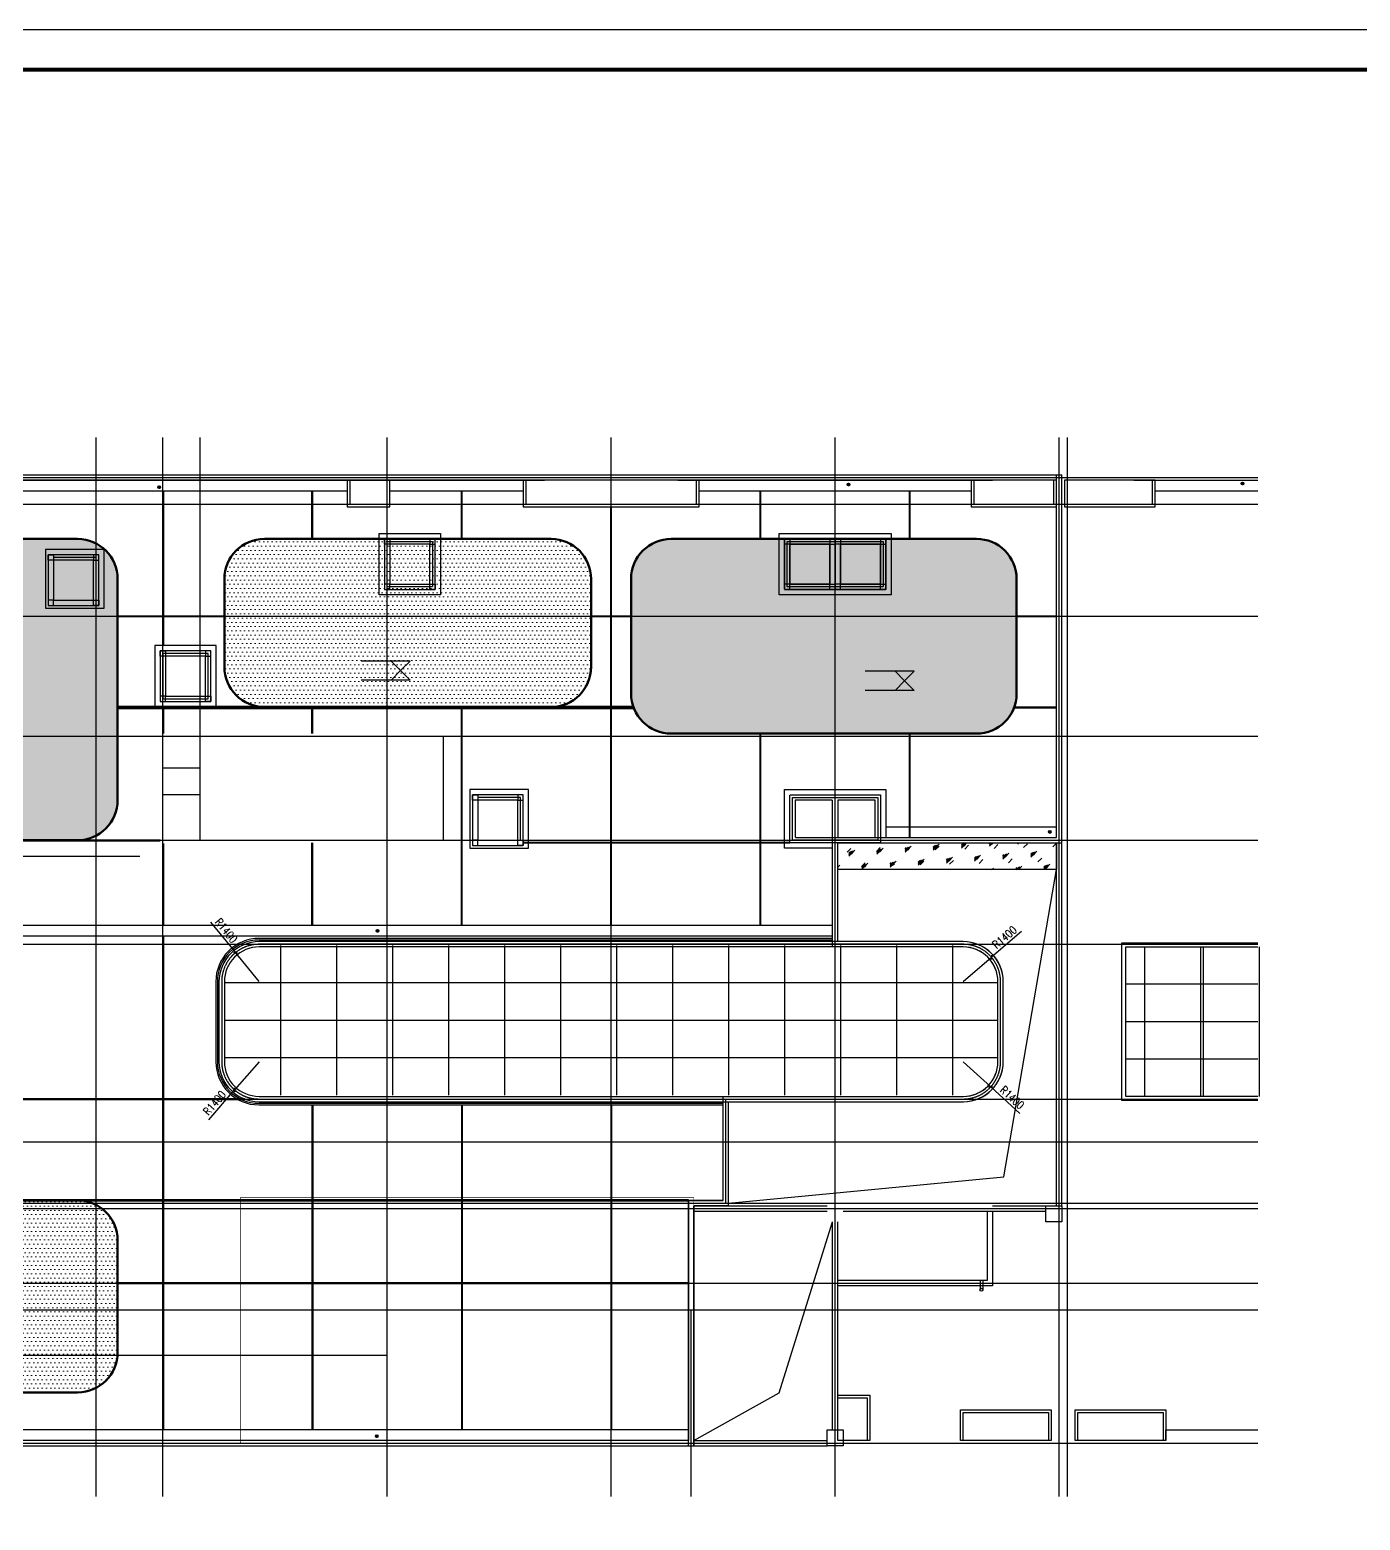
# Model space of a CAD drawing. Extents: x -737978 to 768813, y -372247 to 1140308.
# Drawn here: x 131056 to 180931, y -126689 to -70811 of the extents above; entities that cross this region are included whole.
import ezdxf

# ---------------------------------------------------------------- set-up
doc = ezdxf.new("R2010")
doc.units = 0
doc.header["$LTSCALE"] = 10
doc.header["$MEASUREMENT"] = 0
for name, pattern in [('__DASH', [0.35, 0.25, -0.1]), ('DASH', [0.35, 0.25, -0.1]), ('DOTE', [2.4200000000000004, 2, -0.2, 0.02, -0.2])]:
    doc.linetypes.add(name, pattern=pattern)
doc.layers.get('0').update_dxf_attribs({"linetype": 'CONTINUOUS'})
doc.layers.get('Defpoints').update_dxf_attribs({"linetype": 'CONTINUOUS'})
for name, color, linetype in [('A-ANNO-DIMS', 93, 'CONTINUOUS'), ('A-HATC-PATT', 252, 'CONTINUOUS'), ('ATRIUM', 255, 'CONTINUOUS'), ('C-B', 7, 'CONTINUOUS'), ('DIM_ELEV', 3, 'CONTINUOUS'), ('DOTE', 1, 'DOTE'), ('HZ', 7, 'CONTINUOUS'), ('J-COLU-梁柱', 30, 'CONTINUOUS'), ('J-DETL-立管管线', 181, 'CONTINUOUS'), ('J-FURN-厨卫', 253, 'CONTINUOUS'), ('PUB_TITLE', 4, 'CONTINUOUS'), ('STAIR', 2, 'CONTINUOUS'), ('WALL-PARAPET', 6, 'CONTINUOUS'), ('分格缝', 8, 'CONTINUOUS')]:
    doc.layers.add(name, color=color, linetype=linetype)
doc.layers.add('DRAW', color=7, linetype='CONTINUOUS', lineweight=70)
doc.layers.add('立面2', color=33, linetype='CONTINUOUS', lineweight=9)
doc.styles.add('_TCH_DIM_T3', font='SIMPLEX.shx', dxfattribs={"width": 0.8, "bigfont": 'GBCBIG.shx'})
doc.dimstyles.new('_TCH_ARCH', dxfattribs={"dimtxt": 3.5, "dimasz": 1, "dimexe": 2.5, "dimexo": 3, "dimgap": 1, "dimtad": 1, "dimtoh": 1, "dimdec": 0, "dimzin": 0, "dimdsep": 46, "dimtxsty": '_TCH_DIM_T3', "dimblk": 'ARCHTICK', "dimcen": 0.09, "dimclrt": 7, "dimadec": 1, "dimazin": 0, "dimtfac": 1, "dimtdec": 0, "dimtix": 1, "dimtmove": 2, "dimatfit": 3, "dimfxl": 1, "dimtolj": 1, "dimtzin": 0, "dimarcsym": 0})
pattern_1 = [(0, (379806.9692566283, -297000), (79.375, 158.75), [0, -158.75])]

# ---------------------------------------------------------------- blocks, each defined once
blk = doc.blocks.new('_ArchTick')
at = {"color": 0, "linetype": 'ByBlock', "const_width": 0.4}
blk.add_lwpolyline([(-0.5, -0.5), (0.5, 0.5)], dxfattribs=at)
blk = doc.blocks.new('*D183')
at = {"layer": 'A-ANNO-DIMS', "color": 0, "lineweight": -2, "transparency": 16777216}
for p in [(137834.6301787454, -104261.6749718323), (139648.8914159927, -106498.3815156198)]:
    blk.add_line(p, (138766.9588701086, -105411.0936123898), dxfattribs=at)
at = {"layer": 'Defpoints', "color": 0, "transparency": 16777216}
for p in [(138766.9588701086, -105411.0936123898), (139648.8914159927, -106498.3815156198)]:
    blk.add_point(p, dxfattribs=at)
at = {"layer": 'A-ANNO-DIMS', "color": 0, "lineweight": -2, "transparency": 16777216, "xscale": 120, "yscale": 120, "zscale": 120, "rotation": 309.0465678811357}
blk.add_blockref('_ArchTick', (138766.9588701086, -105411.0936123898), dxfattribs=at)
at = {"layer": 'A-ANNO-DIMS', "color": 7, "transparency": 16777216, "insert": (138419.3588603566, -104585.7002314977), "char_height": 300, "attachment_point": 5, "rotation": 309.04656788113573, "style": '_TCH_DIM_T3'}
blk.add_mtext('\\A1;R1400', dxfattribs=at)
blk = doc.blocks.new('*D184')
at = {"layer": 'A-ANNO-DIMS', "color": 0, "lineweight": -2, "transparency": 16777216}
for p in [(139648.8914160286, -109498.3815162158), (137764.2286760304, -111676.0973738204)]:
    blk.add_line(p, (138732.7359174184, -110556.9933914403), dxfattribs=at)
at = {"layer": 'Defpoints', "color": 0, "transparency": 16777216}
for p in [(139648.8914160286, -109498.3815162158), (138732.7359174184, -110556.9933914403)]:
    blk.add_point(p, dxfattribs=at)
at = {"layer": 'A-ANNO-DIMS', "color": 0, "lineweight": -2, "transparency": 16777216, "xscale": 120, "yscale": 120, "zscale": 120, "rotation": 49.12607320959991}
blk.add_blockref('_ArchTick', (138732.7359174184, -110556.9933914403), dxfattribs=at)
at = {"layer": 'A-ANNO-DIMS', "color": 7, "transparency": 16777216, "insert": (137980.9168476963, -111043.6843471835), "char_height": 300, "attachment_point": 5, "rotation": 49.12607320959991, "style": '_TCH_DIM_T3'}
blk.add_mtext('\\A1;R1400', dxfattribs=at)
blk = doc.blocks.new('*D185')
at = {"layer": 'A-ANNO-DIMS', "color": 0, "lineweight": -2, "transparency": 16777216}
for p in [(166048.8914161811, -109498.3815140136), (168169.641137863, -111446.9247180476)]:
    blk.add_line(p, (167079.8114197765, -110445.5900159746), dxfattribs=at)
at = {"layer": 'Defpoints', "color": 0, "transparency": 16777216}
for p in [(166048.8914161811, -109498.3815140136), (167079.8114197765, -110445.5900159746)]:
    blk.add_point(p, dxfattribs=at)
at = {"layer": 'A-ANNO-DIMS', "color": 0, "lineweight": -2, "transparency": 16777216, "xscale": 120, "yscale": 120, "zscale": 120, "rotation": 137.4232276241312}
blk.add_blockref('_ArchTick', (167079.8114197765, -110445.5900159746), dxfattribs=at)
at = {"layer": 'A-ANNO-DIMS', "color": 7, "transparency": 16777216, "insert": (167882.2352259066, -110843.3538093943), "char_height": 300, "attachment_point": 5, "rotation": 317.42322762413124, "style": '_TCH_DIM_T3'}
blk.add_mtext('\\A1;R1400', dxfattribs=at)
blk = doc.blocks.new('*D186')
at = {"layer": 'A-ANNO-DIMS', "color": 0, "lineweight": -2, "transparency": 16777216}
for p in [(168231.6797368763, -104619.5959631256), (166048.8914161813, -106498.3815142296)]:
    blk.add_line(p, (167109.9690720747, -105585.0829824429), dxfattribs=at)
at = {"layer": 'Defpoints', "color": 0, "transparency": 16777216}
for p in [(167109.9690720747, -105585.0829824429), (166048.8914161813, -106498.3815142296)]:
    blk.add_point(p, dxfattribs=at)
at = {"layer": 'A-ANNO-DIMS', "color": 0, "lineweight": -2, "transparency": 16777216, "xscale": 120, "yscale": 120, "zscale": 120, "rotation": 220.7194777169165}
blk.add_blockref('_ArchTick', (167109.9690720747, -105585.0829824429), dxfattribs=at)
at = {"layer": 'A-ANNO-DIMS', "color": 7, "transparency": 16777216, "insert": (167598.6848943044, -104834.5785886502), "char_height": 300, "attachment_point": 5, "rotation": 40.71947771691652, "style": '_TCH_DIM_T3'}
blk.add_mtext('\\A1;R1400', dxfattribs=at)

msp = doc.modelspace()

# ---------------------------------------------------------------- hatches: boundary and pattern name
at = {"layer": 'C-B'}
h = msp.add_hatch(dxfattribs=at)
h.set_pattern_fill('玻璃1', color=256, scale=100)
h.set_pattern_definition([(45, (0, 40), (-489.8835780060401, 489.8835780060401), [224, -576]), (45, (96, 80), (-489.8835780060401, 489.8835780060401), [96, -704]), (45, (0, 80), (-489.8835780060401, 489.8835780060401), [160, -640]), (45, (48, 40), (537.401153701776, -537.4011537017761), [200, -600]), (45, (0, 0), (-489.8835780060401, 489.8835780060401), [320, -480]), (45, (0, 120), (-489.8835780060401, 489.8835780060401), [80, -720])])
h.paths.add_polyline_path([(169548.8914153091, -101298.3815154914), (169548.8914153244, -102298.3815154945), (161348.8914178621, -102298.3815154914), (161348.8914178621, -101498.3815156367), (161348.8914178621, -101298.3815156198), (163148.8914170456, -101298.3815155923)])
at = {"layer": 'J-FURN-厨卫', "linetype": 'Continuous'}
h = msp.add_hatch(dxfattribs=at)
h.set_pattern_fill('ANSI31', color=0, scale=10, angle=180)
h.set_pattern_definition([(225, (1579601.06865649, -516120.5303532729), (11.22532015133643, -11.22532015133645), [])])
edge = h.paths.add_edge_path()
edge.add_arc((135907.9416651315, -87955.05038506427), 50, 180, 540, ccw=False)
h = msp.add_hatch(dxfattribs=at)
h.set_pattern_fill('ANSI31', color=0, scale=10, angle=180)
h.set_pattern_definition([(225, (1605440.037726343, -516022.0761562289), (11.22532015133643, -11.22532015133645), [])])
edge = h.paths.add_edge_path()
edge.add_arc((161746.9107349849, -87856.59618802025), 50, 180, 540, ccw=False)
h = msp.add_hatch(dxfattribs=at)
h.set_pattern_fill('ANSI31', color=8, scale=10, angle=180)
h.set_pattern_definition([(225, (1620215.919504039, -515987.1219261535), (11.22532015133643, -11.22532015133645), [])])
edge = h.paths.add_edge_path()
edge.add_arc((176522.7925126807, -87821.64195794493), 50, 180, 540, ccw=False)
h = msp.add_hatch(dxfattribs=at)
h.set_pattern_fill('ANSI31', color=0, scale=10, angle=180)
h.set_pattern_definition([(225, (1612984.882910729, -529049.9788269764), (11.22532015133643, -11.22532015133645), [])])
edge = h.paths.add_edge_path()
edge.add_arc((169291.755919371, -100884.4988587677), 50, 180, 540, ccw=False)
h = msp.add_hatch(dxfattribs=at)
h.set_pattern_fill('ANSI31', color=0, scale=10, angle=180)
h.set_pattern_definition([(225, (1587785.792211319, -532761.6990378263), (11.22532015133643, -11.22532015133645), [])])
edge = h.paths.add_edge_path()
edge.add_arc((144092.6652199606, -104596.2190696176), 50, 180, 540, ccw=False)
h = msp.add_hatch(dxfattribs=at)
h.set_pattern_fill('ANSI31', color=0, scale=10, angle=180)
h.set_pattern_definition([(225, (1587753.280104744, -551707.7121205695), (11.22532015133643, -11.22532015133645), [])])
edge = h.paths.add_edge_path()
edge.add_arc((144060.1531133848, -123542.232152361), 50, 180, 540, ccw=False)
at = {"layer": '立面2'}
h = msp.add_hatch(dxfattribs=at)
h.set_pattern_fill('DOTS', color=251, scale=100, style=0)
h.set_pattern_definition(pattern_1)
edge = h.paths.add_edge_path()
edge.add_line((132848.805231786, -101198.3815156198), (123348.8914162282, -101198.3815156198))
edge.add_arc((123351.178886278, -99693.11201243677), 1505.271241249276, 176.3918484401599, 269.9129310210204, ccw=False)
edge.add_line((121848.8914162282, -99598.38151542869), (121848.8914162282, -91348.38151542691))
edge.add_arc((123298.8914162282, -91348.38151542726), 1450, 90, 179.9999999999862, ccw=False)
edge.add_line((123298.8914162282, -89898.38151542726), (132898.7901692945, -89898.38151542726))
edge.add_arc((132898.7901692823, -91348.38151542727), 1450.000000000015, 6.252776074688882e-13, 89.99999999951928, ccw=False)
edge.add_line((134348.7901692824, -91348.38151542726), (134348.7901692824, -99598.38151561219))
edge.add_arc((132846.6739480225, -99693.27257818142), 1505.110446421613, -89.9188673457864, 3.6146620298609946, ccw=False)
h = msp.add_hatch(dxfattribs=at)
h.set_pattern_fill('DOTS', color=251, scale=100, style=0)
h.set_pattern_definition([(0, (52750.00000001318, 0), (79.375, 158.75), [0, -158.75])])
edge = h.paths.add_edge_path()
edge.add_line((145248.8914188505, -96198.3815156667), (139848.8914159658, -96198.3815156667))
edge.add_arc((139848.8914159658, -94698.3815156667), 1500, 179.9999999993864, 270, ccw=False)
edge.add_line((138348.8914159658, -94698.38151565063), (138348.8914160012, -91398.38151553707))
edge.add_arc((139848.8914160012, -91398.3815155531), 1500, 90, 179.9999999993875, ccw=False)
edge.add_line((139848.8914160012, -89898.3815155531), (150598.8914165173, -89898.3815155531))
edge.add_arc((150598.8914165173, -91398.3815155531), 1500, 0, 90, ccw=False)
edge.add_line((152098.8914165173, -91398.3815155531), (152098.8914165173, -94698.38151559955))
edge.add_arc((150598.8914165173, -94698.38151559955), 1500, -89.9999999992807, 0, ccw=False)
edge.add_line((150598.8914165361, -96198.38151559955), (145248.8914188505, -96198.3815156667))
h = msp.add_hatch(dxfattribs=at)
h.set_pattern_fill('DOTS', color=251, scale=100, style=0)
h.set_pattern_definition([(0, (0, 0), (79.375, 158.75), [0, -158.75])])
edge = h.paths.add_edge_path()
edge.add_line((153598.8914165173, -91398.38151546856), (153598.8914165173, -95698.38151565625))
edge.add_arc((155098.8914165173, -95698.38151565625), 1500, 180, 270.0000000006081)
edge.add_line((155098.8914165332, -97198.38151565625), (166548.8914158617, -97198.38151553477))
edge.add_arc((166548.8914158458, -95698.38151553477), 1500, 270.000000000607, 360)
edge.add_line((168048.8914158458, -95698.38151553477), (168048.8914158458, -91398.38151538064))
edge.add_arc((166548.8914158458, -91398.38151538064), 1500, 0, 90.00000000044022)
edge.add_line((166548.8914158343, -89898.38151538064), (155098.8914165058, -89898.38151546856))
edge.add_arc((155098.8914165173, -91398.38151546856), 1500, 90.00000000044022, 180)
h = msp.add_hatch(dxfattribs=at)
h.set_pattern_fill('DOTS', color=251, scale=100, style=0)
h.set_pattern_definition(pattern_1)
edge = h.paths.add_edge_path()
edge.add_line((134348.7901692824, -120448.3815162126), (134348.7901692824, -116398.3815162159))
edge.add_arc((132839.8402727082, -116218.0431870502), 1519.688028293096, 353.1847650567883, 449.6625660954501)
edge.add_line((132848.7901692824, -114698.3815132923), (123348.8914162282, -114698.3815132923))
edge.add_arc((123357.8413128023, -116218.0431870502), 1519.688028293081, 90.3374339045499, 186.8152349431997)
edge.add_line((121848.8914162282, -116398.3815162155), (121848.8914162282, -120448.3815162122))
edge.add_arc((123298.8914162282, -120448.3815162126), 1450, 179.9999999999839, 269.9999999999862)
edge.add_line((123298.8914162279, -121898.3815162126), (132898.7901692824, -121898.3815162126))
edge.add_arc((132898.7901692823, -120448.3815162126), 1450.000000000029, 270.0000000000011, 360)

# ---------------------------------------------------------------- linework, layer by layer
at = {"color": 0}
for points in [[(169548.891415517, -114898.3815181111), (169548.8914153091, -101298.3815154914)], [(169748.891415517, -114898.3815181111), (169748.8914153091, -101298.3815154914)], [(157248.8914152027, -114798.3815168237), (167570.7464249654, -113814.2964977482), (169548.8914153244, -102298.3815154945)], [(155948.891416497, -115098.3815155473), (160948.8914169475, -115098.3815165184)], [(157248.8914167396, -114898.3815162139), (160948.8914169475, -114898.3815181111)], [(161548.8914169475, -115098.381516635), (169148.891415517, -115098.3815181111)], [(167148.8914182924, -114898.3815169828), (169148.891415517, -114898.3815169828)], [(155948.8914169543, -123698.3815162157), (159152.2312255724, -121917.4990776617), (161148.8914181692, -115498.38151812)], [(161148.8914181692, -123298.3815170465), (161148.8914181692, -115498.38151812)], [(161348.8914181692, -123298.3815170465), (161348.8914181692, -115498.38151812)], [(155948.8914165076, -123698.3815162157), (160948.8914169852, -123698.3815171575)], [(155948.8914164699, -123898.3815162157), (160948.8914169475, -123898.3815171575)]]:
    msp.add_lwpolyline(points, dxfattribs=at)
for points in [[(169748.891415517, -115498.3815181111), (169148.891415517, -115498.3815181111), (169148.891415517, -114898.3815181111), (169748.891415517, -114898.3815181111)], [(161548.8914169475, -123898.3815171575), (160948.8914169475, -123898.3815171575), (160948.8914169475, -123298.3815170377), (161548.8914169475, -123298.3815170377)]]:
    msp.add_lwpolyline(points, close=True, dxfattribs=at)
at = {"layer": 'A-HATC-PATT', "linetype": 'ByBlock'}
for p, q in [((140448.8914160148, -105148.3797784523), (140448.8914160148, -110748.3797790483)), ((142548.8914160148, -105148.3797784523), (142548.8914160148, -110748.3797790483)), ((144648.8914160148, -105148.3797784523), (144648.8914160148, -110748.3797790483)), ((146748.8914160147, -105148.3797784523), (146748.8914160147, -110748.3797790483)), ((148848.8914160147, -105148.3797784523), (148848.8914160147, -110748.3797790483)), ((150948.8914160147, -105148.3797784523), (150948.8914160147, -110748.3797790483)), ((153048.8914160146, -105148.3797784523), (153048.8914160146, -110748.3797790483)), ((155148.8914160146, -105148.3797784523), (155148.8914160146, -110748.3797790483)), ((157248.8914160146, -105148.3797784523), (157248.8914160146, -110748.3797790483)), ((159348.8914160146, -105148.3797784523), (159348.8914160146, -110748.3797790483)), ((161448.8914160145, -105148.3797784523), (161448.8914160145, -110748.3797790483)), ((163548.8914160145, -105148.3797784523), (163548.8914160145, -110748.3797790483)), ((165648.8914160145, -105148.3797784523), (165648.8914160145, -110748.3797790483)), ((167348.8914161813, -106548.4064288333), (138348.8914159934, -106548.4064288333)), ((167348.8914161813, -107948.4064288333), (138348.8914160101, -107948.4064288333)), ((167348.8914161813, -109348.4064288333), (138348.8914160268, -109348.4064288333))]:
    msp.add_line(p, q, dxfattribs=at)
at = {"layer": 'A-HATC-PATT', "color": 8, "linetype": 'ByBlock'}
for p, q in [((172848.8914115485, -105198.3815156459), (172848.8914115485, -110798.3815162419)), ((174948.8914115485, -105198.3815156459), (174948.8914115485, -110798.3815162419)), ((175048.8914115485, -105198.3815156459), (175048.8914115485, -110798.3815162419)), ((177148.8914115485, -105198.3815156459), (177148.8914115485, -110798.3815162419)), ((177099.467987285, -106598.408166028), (172148.8914115485, -106598.408166028)), ((177099.467987285, -107998.408166028), (172148.8914115485, -107998.408166028)), ((177099.467987285, -109398.408166028), (172148.8914115485, -109398.408166028))]:
    msp.add_line(p, q, dxfattribs=at)
at = {"layer": 'ATRIUM', "color": 4, "ltscale": 6}
for points in [[(149506.375903713, -104998.3815156199), (139648.8914159928, -104998.3815156198, 0.4142135623766015), (138148.8914159928, -106498.3815156377), (138148.8914160286, -109498.3815162338, 0.4142135623695944), (139648.8914160286, -110998.3815162159), (151070.6132976777, -110998.3815162159)], [(149219.6048793448, -110998.3815140137), (166048.8914161772, -110998.3815140137, 0.4142135623738906), (167548.8914161813, -109498.3815140138), (167548.8914161813, -106498.3815142296, 0.4142135623762888), (166048.8914161649, -104998.3815142296), (149219.6048793441, -104998.3815142952)], [(149506.375903713, -105198.3815156199), (139648.8914159928, -105198.3815156198, 0.4142135623765998), (138348.8914159928, -106498.3815156354), (138348.8914160286, -109498.3815162314, 0.4142135623695947), (139648.8914160286, -110798.3815162159), (151070.6132976777, -110798.3815162159)], [(149219.6048793448, -110798.3815140137), (166048.8914161772, -110798.3815140137, 0.414213562373895), (167348.8914161813, -109498.3815140137), (167348.8914161813, -106498.3815142296, 0.4142135623762884), (166048.8914161671, -105198.3815142296), (149219.6048793448, -105198.3815142952)]]:
    msp.add_lwpolyline(points, format="xyb", dxfattribs=at)
at = {"layer": 'ATRIUM', "color": 8, "ltscale": 6}
for points in [[(177099.467987285, -110948.3815162419), (171998.8914115485, -110948.3815162419), (171998.8914115485, -105048.3815156461), (177099.467987285, -105048.381515646)], [(177099.467987285, -110798.3815162419), (172148.8914115485, -110798.3815162419), (172148.8914115485, -105198.3815156461), (177099.467987285, -105198.381515646)]]:
    msp.add_lwpolyline(points, dxfattribs=at)
at = {"layer": 'C-B'}
for points in [[(142948.8911360111, -88698.38151440861), (144548.8914170836, -88698.38151440861), (144548.8914170835, -87698.38151561291), (142948.8911360111, -87698.38151561248)], [(143048.8911360111, -88598.38151440861), (144448.8914170836, -88598.38151440861), (144448.8914170835, -87698.38151561967), (143048.8911360111, -87698.38151561967)], [(149548.89141696, -88698.38151542618), (156148.8914168542, -88698.38151542618), (156148.8914168542, -87698.38151561932), (149548.89141696, -87698.38151561932)], [(149648.89141696, -88598.38151542618), (156048.8914168542, -88598.38151542618), (156048.8914168542, -87698.38151561978), (149648.89141696, -87698.38151561978)], [(166348.8914158019, -88698.38151563104), (169548.8914157922, -88698.38151563104), (169548.8914157922, -87698.38151562493), (166348.8914158019, -87698.38151562493)], [(166448.8914158019, -88598.38151563104), (169448.8914157922, -88598.38151563104), (169448.8914157922, -87698.38151562493), (166448.8914158019, -87698.38151562493)], [(144148.891417099, -91998.3815155531), (144148.891417099, -89698.3815155531), (146448.891417099, -89698.3815155531), (146448.891417099, -91998.3815155531)], [(159148.89141684, -89698.3815154566), (163348.8914168022, -89698.3815154566), (163348.8914168022, -91998.38151540674), (159148.89141684, -91998.38151540674)], [(133848.8914183601, -90298.38151542726), (131648.8914183601, -90298.38151542726), (131648.8914183601, -92498.38151542726), (133848.8914183601, -92498.38151542726)], [(138048.8914188489, -93898.3815156203), (135748.8914188346, -93898.3815156203), (135748.8914188346, -96198.3815156203), (138048.8914188489, -96198.3815156203)], [(149748.8914159949, -99298.38151565925), (147548.8914159949, -99298.38151565925), (147548.8914159949, -101498.3815156592), (149748.8914159949, -101498.3815156592)]]:
    msp.add_lwpolyline(points, close=True, dxfattribs=at)
at = {"layer": 'C-B', "color": 8}
for points in [[(169848.8914173923, -88698.38151567898), (173248.8914180586, -88698.38151568404), (173248.8914180586, -87698.38151567793), (169848.8914173923, -87698.38151567287)], [(169948.8914173923, -88598.38151567918), (173148.8914180586, -88598.38151568384), (173148.8914180588, -87698.38151567773), (169948.8914173924, -87698.38151567307)], [(161348.8914182919, -121998.381516216), (162548.8914176022, -121998.381516216), (162548.8914176022, -123698.3815162141), (161348.8914182919, -123698.3815162141)], [(165948.8914157354, -122548.381514665), (169348.891415753, -122548.381514665), (169348.891415753, -123698.3815162132), (165948.8914157354, -123698.3815162132)], [(166048.8914157354, -122648.381514665), (169248.891415753, -122648.381514665), (169248.891415753, -123698.3815162132), (166048.8914157354, -123698.3815162132)], [(170248.8914174146, -122548.3815146646), (173648.8914174322, -122548.3815146646), (173648.8914174322, -123698.3815162128), (170248.8914174146, -123698.3815162128)], [(170348.8914174146, -122648.3815146646), (173548.8914174322, -122648.3815146646), (173548.8914174322, -123698.3815162128), (170348.8914174146, -123698.3815162128)]]:
    msp.add_lwpolyline(points, close=True, dxfattribs=at)
for points in [[(172448.8914180648, -87698.38151561981), (177099.467987285, -87698.38151561981)], [(173248.8914180586, -88098.38151561981), (177099.467987285, -88098.38151561981)], [(161348.8914182919, -121998.381516216), (162548.8914176022, -121998.381516216), (162548.8914176022, -123698.3815162141)], [(161348.8914182919, -122098.381516216), (162448.8914176022, -122098.381516216), (162448.8914176022, -123698.3815162141)], [(173648.8914174322, -123698.3815162128), (173648.8914174322, -123298.3815162128), (177099.467987285, -123298.3815162128)]]:
    msp.add_lwpolyline(points, dxfattribs=at)
at = {"layer": 'C-B', "color": 8, "linetype": 'DASH'}
for points in [[(146248.891417099, -89898.3815155531), (144348.891417099, -89898.3815155531), (144348.891417099, -91798.3815155531), (146248.891417099, -91798.3815155531)], [(159348.89141684, -89898.3815154566), (163148.8914168022, -89898.3815154566), (163148.8914168022, -91798.38151540674), (159348.89141684, -91798.38151540674)], [(161248.89141684, -89898.3815154566), (159348.89141684, -89898.3815154566), (159348.89141684, -91798.3815154566), (161248.89141684, -91798.3815154566)], [(163148.89141684, -89898.3815154566), (161248.89141684, -89898.3815154566), (161248.89141684, -91798.3815154566), (163148.89141684, -91798.3815154566)], [(133648.8914183601, -90498.38151542726), (131748.8914183601, -90498.38151542726), (131748.8914183601, -92398.38151542726), (133648.8914183601, -92398.38151542726)], [(146048.891417099, -90098.3815155531), (144548.891417099, -90098.3815155531), (144548.891417099, -91598.3815155531), (146048.891417099, -91598.3815155531)], [(159548.89141684, -91598.3815154566), (159548.89141684, -90098.3815154566), (161048.89141684, -90098.3815154566), (161048.89141684, -91598.3815154566)], [(161048.89141684, -90098.3815154566), (159548.89141684, -90098.3815154566), (159548.89141684, -91598.3815154566), (161048.89141684, -91598.3815154566)], [(161448.8914168022, -91598.38151540674), (161448.8914168022, -90098.38151540674), (162948.8914168022, -90098.38151540674), (162948.8914168022, -91598.38151540674)], [(162948.89141684, -90098.3815154566), (161448.89141684, -90098.3815154566), (161448.89141684, -91598.3815154566), (162948.89141684, -91598.3815154566)], [(133448.8914183601, -90698.38151542726), (131948.8914183601, -90698.38151542726), (131948.8914183601, -92198.38151542726), (133448.8914183601, -92198.38151542726)], [(137848.8914188489, -94098.3815156203), (135948.8914188489, -94098.3815156203), (135948.8914188489, -95998.3815156203), (137848.8914188489, -95998.3815156203)], [(137648.8914188489, -94298.3815156203), (136148.8914188489, -94298.3815156203), (136148.8914188489, -95798.3815156203), (137648.8914188489, -95798.3815156203)], [(149548.8914159949, -99494.96883127955), (147648.8914159949, -99494.96883127955), (147648.8914159949, -101394.9688312795), (149548.8914159949, -101394.9688312795)], [(149348.8914159949, -99694.96883127955), (147848.8914159949, -99694.96883127955), (147848.8914159949, -101194.9688312795), (149348.8914159949, -101194.9688312795)], [(159548.8914170453, -99498.38151567866), (162948.8914170456, -99498.38151567866), (162948.8914170456, -101298.3815156367), (159548.8914170453, -101298.3815156367)], [(161148.8914170453, -99698.38151567866), (159748.8914170453, -99698.38151567866), (159748.8914170453, -101098.3815156787), (161148.8914170453, -101098.3815156787)], [(162748.8914170456, -99698.38151563669), (161348.8914170456, -99698.38151563669), (161348.8914170456, -101098.3815156367), (162748.8914170456, -101098.3815156367)]]:
    msp.add_lwpolyline(points, close=True, dxfattribs=at)
at = {"layer": 'C-B'}
for points in [[(161148.8914178621, -101498.3815156367), (159348.8914170453, -101498.3815156367), (159348.8914170453, -99298.38151567866), (163148.8914170456, -99298.38151567866), (163148.8914170456, -101098.3815155923)], [(161548.8914169475, -115098.381516635), (167148.8914182924, -115098.3815177227), (167148.8914182924, -117898.3815141801), (161348.8914182938, -117898.3815141801), (161348.8914182606, -115498.3815181111)], [(161548.8914169475, -115098.381516635), (166948.8914182536, -115098.3815176838), (166948.8914182924, -117698.3815141801), (161348.8914182938, -117698.3815141801), (161348.891418261, -115498.3815181111)]]:
    msp.add_lwpolyline(points, dxfattribs=at)
at = {"layer": 'C-B', "linetype": '__DASH', "ltscale": 5, "const_width": 20}
msp.add_lwpolyline([(138948.8914168537, -114598.3815162158), (155948.8914166302, -114598.3815162159), (155948.8914166302, -123798.3815162158), (138948.8914168537, -123798.3815162158)], close=True, dxfattribs=at)
at = {"layer": 'DIM_ELEV'}
for p, q in [((145318.8746, -94477.7195), (143474.5070541256, -94477.7195)), ((144958.8746, -94837.7195), (144598.8746, -94477.7195)), ((144958.8746, -94837.7195), (144598.8746, -95197.7195)), ((144958.8746, -94837.7195), (145318.8746, -94477.7195)), ((144958.8746, -94837.7195), (145318.8746, -95197.7195)), ((164213.4352, -94863.2011), (162369.0676541256, -94863.2011)), ((163853.4352, -95223.2011), (163493.4352, -94863.2011)), ((163853.4352, -95223.2011), (164213.4352, -94863.2011)), ((145318.8746, -95197.7195), (143474.5070541256, -95197.7195)), ((163853.4352, -95223.2011), (163493.4352, -95583.2011)), ((163853.4352, -95223.2011), (164213.4352, -95583.2011)), ((164213.4352, -95583.2011), (162369.0676541256, -95583.2011))]:
    msp.add_line(p, q, dxfattribs=at)
at = {"layer": 'DOTE'}
for p, q in [((133548.8914188342, -125798.3815162158), (133548.8914188342, -86098.38151561981)), ((136048.8914188342, -125798.3815162158), (136048.8914188342, -86098.38151561981)), ((137448.8914188326, -101198.3815156198), (137448.8914188325, -86098.38151561911)), ((144448.8914166915, -125798.3815162158), (144448.891417166, -86098.38151561981)), ((152848.8914164531, -125798.3815162158), (152848.8914169276, -86098.38151561981)), ((161248.8914183484, -125798.3815162158), (161248.8914171784, -86098.38151561981)), ((169648.8914164446, -125798.3815162158), (169648.8914157444, -86098.38151561981)), ((169948.8914174037, -86098.38151561981), (169948.8914174037, -125798.3815162158)), ((107848.8914164507, -87598.38151561958), (177099.467987285, -87598.38151561984)), ((107848.8914164507, -88598.3815156201), (177099.467987285, -88598.38151561996)), ((107848.8914165048, -92798.3815155297), (177099.467987285, -92798.38151552956)), ((107848.8914164507, -97298.3815797384), (177099.467987285, -97298.38151561981)), ((107848.8914164507, -101198.3815156198), (177099.467987285, -101198.3815156198)), ((107848.8914165654, -101798.3815155559), (135180.7021468723, -101798.3815156198)), ((107848.8914164507, -105098.3815162159), (177099.467987285, -105098.3815162159)), ((107848.8914164507, -110898.3815162159), (177099.467987285, -110898.3815162159)), ((107848.8914164507, -112498.3815162159), (177099.467987285, -112498.3815162159)), ((107848.8914164767, -114798.3815162086), (177099.467987285, -114798.3815170709)), ((107848.8914164767, -114998.3815162159), (177099.467987285, -114998.3815162159)), ((107848.8914164767, -117798.381513294), (177099.467987285, -117798.3815134374)), ((107848.8914164767, -118798.3815162158), (177099.467987285, -118798.3815162158)), ((155848.8914164531, -125798.3815162158), (155848.8914165368, -118798.3815162159)), ((107848.8914164507, -120498.3815132952), (144448.8914167549, -120498.3815132952)), ((107848.8914164507, -123798.3815162158), (177099.467987285, -123798.3815162158))]:
    msp.add_line(p, q, dxfattribs=at)
for points in [[(144448.891417099, -91698.3815155531), (144448.891417099, -89998.3815155531), (146148.891417099, -89998.3815155531), (146148.891417099, -91698.3815155531)], [(159448.89141684, -89998.3815154566), (163048.8914168022, -89998.3815154566), (163048.8914168022, -91698.38151540674), (159448.89141684, -91698.38151540674)], [(133548.8914183601, -90598.38151542726), (131948.8914183601, -90598.38151542726), (131948.8914183601, -92198.38151542726), (133548.8914183601, -92198.38151542726)], [(137748.8914188489, -94198.3815156203), (136048.8914188346, -94198.3815156203), (136048.8914188346, -95898.3815156203), (137748.8914188489, -95898.3815156203)], [(149448.8914159949, -99598.38151565925), (147848.8914159949, -99598.38151565925), (147848.8914159949, -101198.3815156592), (149448.8914159949, -101198.3815156592)], [(159648.8914170453, -99598.38151567866), (162848.8914170456, -99598.38151567866), (162848.8914170456, -101198.3815156367), (159648.8914170453, -101198.3815156367)]]:
    msp.add_lwpolyline(points, close=True, dxfattribs=at)
for points in [[(146548.8914188324, -97298.38151561978), (146548.8914188324, -101198.3815156198)], [(137448.8914188326, -98498.38151561737), (136048.8914188342, -98498.38151561737)], [(137448.8914188326, -99498.38151561737), (136048.8914188342, -99498.38151561737)], [(157148.8914167396, -114798.3815168225), (157148.8914167396, -110898.3815140137)], [(161248.8914182918, -117798.3815134132), (161248.8914183271, -114798.3815169239)]]:
    msp.add_lwpolyline(points, dxfattribs=at)
for points in [[(149506.375903713, -105098.3815156199), (139648.8914159928, -105098.3815156198, 0.4142135623766083), (138248.8914159928, -106498.3815156365), (138248.8914160286, -109498.3815162326, 0.4142135623695941), (139648.8914160286, -110898.3815162159), (151070.6132976777, -110898.3815162159)], [(149219.6048793448, -110898.3815140137), (166048.8914161772, -110898.3815140137, 0.4142135623738927), (167448.8914161813, -109498.3815140138), (167448.8914161813, -106498.3815142296, 0.4142135623762855), (166048.891416166, -105098.3815142296), (149219.6048793445, -105098.3815142952)]]:
    msp.add_lwpolyline(points, format="xyb", dxfattribs=at)
at = {"layer": 'DRAW'}
for points in [[(132848.7901692824, -89898.38151542726, -0.414213562373095), (134348.7901692824, -91398.38151542726), (134348.7901692824, -99698.38151569545, -0.4142135623786787), (132848.7901692537, -101198.3815156955), (123348.8914161996, -101198.3815155144, -0.4142135623675119), (121848.8914162282, -99698.38151551437), (121848.8914162282, -91398.38151542726, -0.414213562373095), (123348.8914162282, -89898.38151542726)], [(153598.8914165173, -91398.38151546856), (153598.8914165173, -95698.38151565625, 0.4142135623762024), (155098.8914165332, -97198.38151565625), (166548.8914158617, -97198.38151553477, 0.4142135623699879), (168048.8914158458, -95698.38151553477), (168048.8914158458, -91398.38151538064, 0.4142135623753437), (166548.8914158343, -89898.38151538064), (155098.8914165058, -89898.38151546856, 0.4142135623708461)], [(134348.7901692824, -116198.3815132923, 0.414213562373095), (132848.7901692824, -114698.3815132923), (123348.8914162282, -114698.3815132923, 0.414213562373095), (121848.8914162282, -116198.3815132923), (121848.8914162282, -120398.3815162126, 0.414213562373095), (123348.8914162282, -121898.3815162126), (132848.7901692824, -121898.3815162126, 0.414213562373095), (134348.7901692824, -120398.3815162126)]]:
    msp.add_lwpolyline(points, format="xyb", close=True, dxfattribs=at)
msp.add_lwpolyline([(145248.8914188505, -96198.3815156667), (139848.8914159658, -96198.3815156667, -0.4142135623762266), (138348.8914159658, -94698.38151565063), (138348.8914160012, -91398.38151553707, -0.4142135623699611), (139848.8914160012, -89898.3815155531), (150598.8914165173, -89898.3815155531, -0.414213562373095), (152098.8914165173, -91398.3815155531), (152098.8914165173, -94698.38151559955, -0.4142135623694187), (150598.8914165361, -96198.38151559955), (145248.8914188505, -96198.3815156667)], format="xyb", dxfattribs=at)
at = {"layer": 'DRAW', "color": 8}
for points in [[(153684.6778541479, -96198.3815156667), (134348.7901692824, -96198.3815156667)], [(120548.8914181544, -114698.3815132923), (155748.8914169554, -114698.3815132927)], [(132848.7901692824, -114698.3815132923), (139848.8914160017, -114698.3815132923)]]:
    msp.add_lwpolyline(points, dxfattribs=at)
at = {"layer": 'HZ'}
for points in [[(155348.8914168542, -87698.38151561967), (167148.8914158019, -87698.38151561967)], [(128148.8914152317, -88098.38151560875), (142948.8911360111, -88098.38151561379)], [(144548.8914170835, -88098.38151561432), (149548.89141696, -88098.38151561603)], [(156148.8914168542, -88098.38151561967), (166348.8914158019, -88098.38151561967)], [(163148.8914170456, -100698.3815155923), (169548.8914160111, -100698.3815154901)], [(161148.8914177332, -104398.3815152996), (108948.8914151384, -104398.3815156198)], [(161148.8914177363, -104798.3815152996), (108948.8914151384, -104798.3815156198)], [(155748.8914169545, -123298.3815162158), (115948.8914179347, -123298.3815162051)]]:
    msp.add_lwpolyline(points, dxfattribs=at)
for points in [[(169548.8914153091, -101298.3815154914), (169548.8914153244, -102298.3815154945), (161348.8914178621, -102298.3815154914), (161348.8914178621, -101498.3815156367), (161348.8914178621, -101298.3815156198), (163148.8914170456, -101298.3815155923)], [(160748.8914182929, -114698.3815164676), (160748.8914182929, -114698.3815164676)]]:
    msp.add_lwpolyline(points, close=True, dxfattribs=at)
at = {"layer": 'J-COLU-梁柱'}
msp.add_lwpolyline([(161348.8914178621, -104998.3815156198), (161348.8914178621, -101298.3815156198)], dxfattribs=at)
at = {"layer": 'J-DETL-立管管线', "color": 181}
for points in [[(166682.041919738, -117698.3815141801), (166682.0419197405, -118030.0901426136)], [(166785.9490000132, -117698.3815141801), (166785.9490000159, -118037.6087978947)]]:
    msp.add_lwpolyline(points, dxfattribs=at)
msp.add_circle((166732.750547759, -118051.0540339247), 54.87121006892897, dxfattribs=at)
at = {"layer": 'J-FURN-厨卫', "color": 0, "linetype": 'Continuous'}
for centre in [(135907.9416651315, -87955.05038506427), (161746.9107349849, -87856.59618802025), (169291.755919371, -100884.4988587677), (144092.6652199606, -104596.2190696176), (144060.1531133848, -123542.232152361)]:
    msp.add_circle(centre, 50, dxfattribs=at)
at = {"layer": 'J-FURN-厨卫', "color": 8, "linetype": 'Continuous'}
msp.add_circle((176522.7925126807, -87821.64195794493), 50, dxfattribs=at)
at = {"layer": 'PUB_TITLE'}
msp.add_lwpolyline([(95574.88389695878, -159910.5883751978), (253224.8838969588, -159910.5883751978), (253224.8838969588, -70810.58837519777), (95574.88389695878, -70810.58837519777)], close=True, dxfattribs=at)
at = {"layer": 'PUB_TITLE', "const_width": 150}
msp.add_lwpolyline([(99324.88389695878, -158410.5883751978), (251724.8838969588, -158410.5883751978), (251724.8838969588, -72310.58837519777), (99324.88389695878, -72310.58837519777)], close=True, dxfattribs=at)
at = {"layer": 'STAIR'}
for points in [[(149506.375903713, -104878.3815156199), (139648.8914159928, -104878.3815156198, 0.4142135623765995), (138028.8914159928, -106498.3815156392), (138028.8914160286, -109498.3815162352, 0.4142135623695959), (139648.8914160286, -111118.3815162159), (151070.6132976777, -111118.3815162159)], [(149506.375903713, -104938.3815156199), (139648.8914159928, -104938.3815156198, 0.4142135623766005), (138088.8914159928, -106498.3815156385), (138088.8914160286, -109498.3815162345, 0.4142135623695952), (139648.8914160286, -111058.3815162159), (151070.6132976777, -111058.3815162159)]]:
    msp.add_lwpolyline(points, format="xyb", dxfattribs=at)
for points in [[(161148.8914177332, -104878.3815142487), (149219.6048793436, -104878.3815142952)], [(161148.891417731, -104938.3815142487), (149219.6048793438, -104938.3815142952)], [(149219.6048793448, -111058.3815140137), (157048.8914167396, -111058.3815140137)], [(149219.6048793448, -111118.3815140137), (157048.8914167396, -111118.3815140137)]]:
    msp.add_lwpolyline(points, dxfattribs=at)
at = {"layer": 'WALL-PARAPET'}
for points in [[(124588.8914178672, -87498.38151550721), (169748.891415796, -87498.38151527685)], [(169548.8914157976, -87698.38151561981), (124788.8914178663, -87698.38151560747)], [(163148.8914170456, -101098.3815155923), (169548.8914160111, -101098.3815154901)], [(161148.8914177287, -104998.3815142479), (161148.8914178621, -101498.3815156367)], [(157048.8914167396, -114698.3815161673), (157048.8914167396, -110998.3815140137)], [(157248.8914167396, -114898.3815204765), (157248.8914167396, -111118.3815140137)], [(155748.8914169554, -114698.3815161693), (155748.8914169557, -117698.3815134127), (155748.8914169558, -117698.3815134127)], [(157048.8914167396, -114698.3815161673), (155748.8914169554, -114698.3815161693)], [(157248.8914167396, -114898.3815162139), (155948.8914169554, -114898.3815162139)], [(155948.8914169554, -114898.3815162139), (155948.8914169557, -117898.3815134127), (155948.8914166302, -117898.3815134127)], [(155948.8914166302, -114898.3815209231), (155948.8914166302, -123898.3815164676)], [(155748.8914169558, -117698.3815134127), (155748.8914169543, -123698.3815162158)], [(155948.8914169557, -117898.3815134127), (155948.8914169543, -123698.3815162158)], [(155748.8914169564, -123698.3815162158), (115948.8914179346, -123698.3815162051)], [(115948.8914179359, -123898.3815162159), (155948.8914166302, -123898.3815164676)]]:
    msp.add_lwpolyline(points, dxfattribs=at)
for points in [[(127208.889601759, -87698.3815159715, -1.985395050259706e-06), (127208.8951612246, -87698.38151561967), (150348.89141696, -87698.38151561967)], [(155748.8914164699, -123898.3815162151), (155748.8914164983, -114698.3815209918), (157048.8914165375, -114698.3815205452), (157048.8914151803, -110798.2677312866, 0.0002843777149588856), (158393.5536566223, -110798.3815374509), (166058.9633512569, -110798.3425001406, 0.4119461245919627), (167348.8914161745, -109498.3815177209), (167348.8914161745, -106498.3815028971, 0.4141754157419156), (166049.0607314271, -105198.3815139235), (161148.8914177286, -105198.3815157643), (161148.8914177296, -101098.3815156229), (169548.8914160111, -101098.3815154945), (169548.8914164045, -87498.38151571839)], [(155948.8914164699, -123898.3815162157), (155948.8914164976, -114898.3815209231), (157248.8914166071, -114898.3815204765), (157248.89141525, -110998.3815140137, 0.0002420599609114123), (158393.6504806014, -110998.3815140137), (166059.7109478567, -110998.3424963382, 0.4121024741094058), (167548.8914161745, -109498.3815175599), (167548.8914161745, -106498.3815028971, 0.4141754157419074), (166049.0867799274, -104998.3815156198), (161348.8914177287, -104998.3815157584), (161348.8914177296, -101298.3815156198), (169748.8914160053, -101298.3815154914), (169748.8914164045, -87498.38151572418)]]:
    msp.add_lwpolyline(points, format="xyb", dxfattribs=at)
at = {"layer": '分格缝', "linetype": 'DASH'}
for points in [[(136033.8914187539, -88098.38151561153), (136033.8914188049, -93898.3815156203)], [(136063.8914187539, -88098.38151561136), (136063.8914188049, -93898.3815156203)], [(141633.8914166344, -89898.3815155531), (141633.8914166349, -88098.38151561334)], [(141663.8914166344, -89898.3815155531), (141663.8914166349, -88098.38151561335)], [(147233.8914164413, -89898.3815155531), (147233.8914164413, -88098.38151561524)], [(147263.8914164413, -89898.3815155531), (147263.8914164413, -88098.38151561526)], [(158433.8914168922, -89898.38151544264), (158433.8914169145, -88098.38151561948)], [(158463.8914168922, -89898.38151544302), (158463.8914169145, -88098.38151561985)], [(164033.8914168922, -89898.38151539964), (164033.8914169145, -88098.38151561948)], [(164063.8914168922, -89898.38151540002), (164063.8914169145, -88098.38151561985)], [(152833.8914165873, -104398.3815153502), (152833.8914169071, -88698.38151542588)], [(152863.8914165873, -104398.3815153508), (152863.8914169071, -88698.38151542649)], [(134348.7901692827, -92783.38158024084), (138348.8914159865, -92783.38158033029)], [(134348.790169282, -92813.38158024084), (138348.8914159858, -92813.38158033029)], [(152098.8914165176, -92783.38158063775), (153598.8914165176, -92783.3815806713)], [(152098.8914165169, -92813.38158063775), (153598.8914165169, -92813.3815806713)], [(168048.8914158461, -92783.3815809944), (169548.8914162515, -92783.38158102795)], [(168048.8914158454, -92813.3815809944), (169548.8914162508, -92813.38158102795)], [(134348.7901692824, -96258.38151562445), (153690.0709879076, -96258.38151559011)], [(136033.8914188251, -96198.3815156203), (136033.8914188339, -97198.38151561939)], [(136063.8914188251, -96198.3815156203), (136063.8914188339, -97198.38151561939)], [(141633.8914166324, -97198.38151561914), (141633.8914166327, -96198.3815156667)], [(141663.8914166324, -97198.38151561914), (141663.8914166327, -96198.3815156667)], [(147233.8914165442, -104398.381515385), (147233.8914164413, -96198.38151564178)], [(147263.8914165442, -104398.3815153847), (147263.8914164413, -96198.3815156414)], [(167957.7118444204, -96228.38151556478), (169548.8914158652, -96228.38151556195)], [(158433.8914167121, -104398.381515316), (158433.8914168015, -97198.38151562052)], [(158463.8914167121, -104398.3815153163), (158463.8914168015, -97198.3815156209)], [(164033.891416753, -101098.3815155784), (164033.8914168015, -97198.38151556111)], [(164063.891416753, -101098.3815155787), (164063.8914168015, -97198.38151556149)], [(110848.8914154792, -101183.3815723876), (132848.7901692823, -101183.381515618)], [(110848.8914154792, -101213.3815723876), (132848.7901692823, -101213.381515618)], [(132848.7901692823, -101183.381515618), (135948.8914188344, -101183.3815156199)], [(132848.7901692823, -101213.381515618), (135948.8914188344, -101213.3815156199)], [(136033.8914188349, -101316.9007), (136033.8914188538, -104398.3815154537)], [(136063.8914188349, -101316.9007), (136063.8914188538, -104398.3815154535)], [(141633.8914165873, -104398.381515419), (141633.8914166309, -101298.3815156485)], [(141663.8914165873, -104398.3815154194), (141663.8914166309, -101298.3815156489)], [(149548.8914159949, -101268.3815156367), (159548.8914170453, -101268.3815156367)], [(149548.8914159949, -101298.3815156367), (159548.8914170453, -101298.3815156367)], [(136033.8914188563, -104798.3815154536), (136033.8914188513, -123298.3815162105)], [(136063.8914188563, -104798.3815154536), (136063.8914188513, -123298.3815162105)], [(108948.8914188487, -110883.3815166126), (139110.3749363475, -110883.3815166129)], [(108948.8914188487, -110913.3815166126), (139110.3749363475, -110913.3815166129)], [(141633.8914166286, -111118.3815161822), (141633.891416483, -123298.3815161791)], [(141663.8914166286, -111118.3815161826), (141663.891416483, -123298.3815161795)], [(147233.8914166286, -111118.3815162491), (147233.891416483, -123298.381516246)], [(147263.8914166286, -111118.3815162495), (147263.891416483, -123298.3815162464)], [(152833.8914166286, -111118.3815163161), (152833.891416483, -123298.381516313)], [(152863.8914166286, -111118.3815163164), (152863.891416483, -123298.3815163133)], [(120548.8914181544, -114668.3815132923), (155748.8914169554, -114668.3815132927)], [(134348.7901692824, -117783.3815133489), (155748.8914164639, -117783.3815134046)], [(134348.7901692823, -117813.3815133489), (155748.8914164638, -117813.3815134046)]]:
    msp.add_lwpolyline(points, dxfattribs=at)
at = {"layer": '分格缝'}
for points in [[(144548.891417099, -90098.3815155531), (144348.891417099, -90098.3815155531), (144348.891417099, -89898.3815155531), (144548.891417099, -89898.3815155531)], [(146048.891417099, -90098.3815155531), (146248.891417099, -90098.3815155531), (146248.891417099, -89898.3815155531), (146048.891417099, -89898.3815155531)], [(159548.89141684, -90098.3815154566), (159348.89141684, -90098.3815154566), (159348.89141684, -89898.3815154566), (159548.89141684, -89898.3815154566)], [(161048.89141684, -90098.3815154566), (161248.89141684, -90098.3815154566), (161248.89141684, -89898.3815154566), (161048.89141684, -89898.3815154566)], [(161448.89141684, -90098.3815154566), (161248.89141684, -90098.3815154566), (161248.89141684, -89898.3815154566), (161448.89141684, -89898.3815154566)], [(162948.89141684, -90098.3815154566), (163148.89141684, -90098.3815154566), (163148.89141684, -89898.3815154566), (162948.89141684, -89898.3815154566)], [(131948.8914183601, -90698.38151542726), (131748.8914183601, -90698.38151542726), (131748.8914183601, -90498.38151542726), (131948.8914183601, -90498.38151542726)], [(133448.8914183601, -90698.38151542726), (133648.8914183601, -90698.38151542726), (133648.8914183601, -90498.38151542726), (133448.8914183601, -90498.38151542726)], [(144548.891417099, -91598.3815155531), (144348.891417099, -91598.3815155531), (144348.891417099, -91798.3815155531), (144548.891417099, -91798.3815155531)], [(146048.891417099, -91598.3815155531), (146248.891417099, -91598.3815155531), (146248.891417099, -91798.3815155531), (146048.891417099, -91798.3815155531)], [(159548.89141684, -91598.3815154566), (159348.89141684, -91598.3815154566), (159348.89141684, -91798.3815154566), (159548.89141684, -91798.3815154566)], [(161048.89141684, -91598.3815154566), (161248.89141684, -91598.3815154566), (161248.89141684, -91798.3815154566), (161048.89141684, -91798.3815154566)], [(161448.89141684, -91598.3815154566), (161248.89141684, -91598.3815154566), (161248.89141684, -91798.3815154566), (161448.89141684, -91798.3815154566)], [(162948.89141684, -91598.3815154566), (163148.89141684, -91598.3815154566), (163148.89141684, -91798.3815154566), (162948.89141684, -91798.3815154566)], [(131948.8914183601, -92198.38151542726), (131748.8914183601, -92198.38151542726), (131748.8914183601, -92398.38151542726), (131948.8914183601, -92398.38151542726)], [(133448.8914183601, -92198.38151542726), (133648.8914183601, -92198.38151542726), (133648.8914183601, -92398.38151542726), (133448.8914183601, -92398.38151542726)], [(136148.8914188489, -94298.3815156203), (135948.8914188489, -94298.3815156203), (135948.8914188489, -94098.3815156203), (136148.8914188489, -94098.3815156203)], [(137648.8914188489, -94298.3815156203), (137848.8914188489, -94298.3815156203), (137848.8914188489, -94098.3815156203), (137648.8914188489, -94098.3815156203)], [(136148.8914188489, -95798.3815156203), (135948.8914188489, -95798.3815156203), (135948.8914188489, -95998.3815156203), (136148.8914188489, -95998.3815156203)], [(137648.8914188489, -95798.3815156203), (137848.8914188489, -95798.3815156203), (137848.8914188489, -95998.3815156203), (137648.8914188489, -95998.3815156203)], [(147848.8914159949, -99694.96883127955), (147648.8914159949, -99694.96883127955), (147648.8914159949, -99494.96883127955), (147848.8914159949, -99494.96883127955)], [(149348.8914159949, -99694.96883127955), (149548.8914159949, -99694.96883127955), (149548.8914159949, -99494.96883127955), (149348.8914159949, -99494.96883127955)], [(147848.8914159949, -101194.9688312795), (147648.8914159949, -101194.9688312795), (147648.8914159949, -101394.9688312795), (147848.8914159949, -101394.9688312795)], [(149348.8914159949, -101194.9688312795), (149548.8914159949, -101194.9688312795), (149548.8914159949, -101394.9688312795), (149348.8914159949, -101394.9688312795)]]:
    msp.add_lwpolyline(points, close=True, dxfattribs=at)
msp.add_lwpolyline([(167957.7118444204, -96198.38151556478), (169548.8914158652, -96198.38151556195)], dxfattribs=at)

# ---------------------------------------------------------------- dimensions: what is measured, and where the dimension line sits
at = {"layer": 'A-ANNO-DIMS'}
for center, mpoint, picture, middle in [((139648.8914159927, -106498.3815156198), (138766.9588701086, -105411.0936123898), '*D183', (138419.3588603566, -104585.7002314977)), ((166048.8914161813, -106498.3815142296), (167109.9690720747, -105585.0829824429), '*D186', (167598.6848943044, -104834.5785886502)), ((139648.8914160286, -109498.3815162158), (138732.7359174184, -110556.9933914403), '*D184', (137980.9168476963, -111043.6843471835)), ((166048.8914161811, -109498.3815140136), (167079.8114197765, -110445.5900159746), '*D185', (167882.2352259066, -110843.3538093943))]:
    dim = msp.add_radius_dim(center=center, mpoint=mpoint, dimstyle='_TCH_ARCH', override={"dimtxt": 300, "dimasz": 120, "dimgap": 100}, dxfattribs=at)
    dim.commit()
    dim.dimension.update_dxf_attribs({"geometry": picture, "text_midpoint": middle})

doc.saveas('drawing.dxf')
